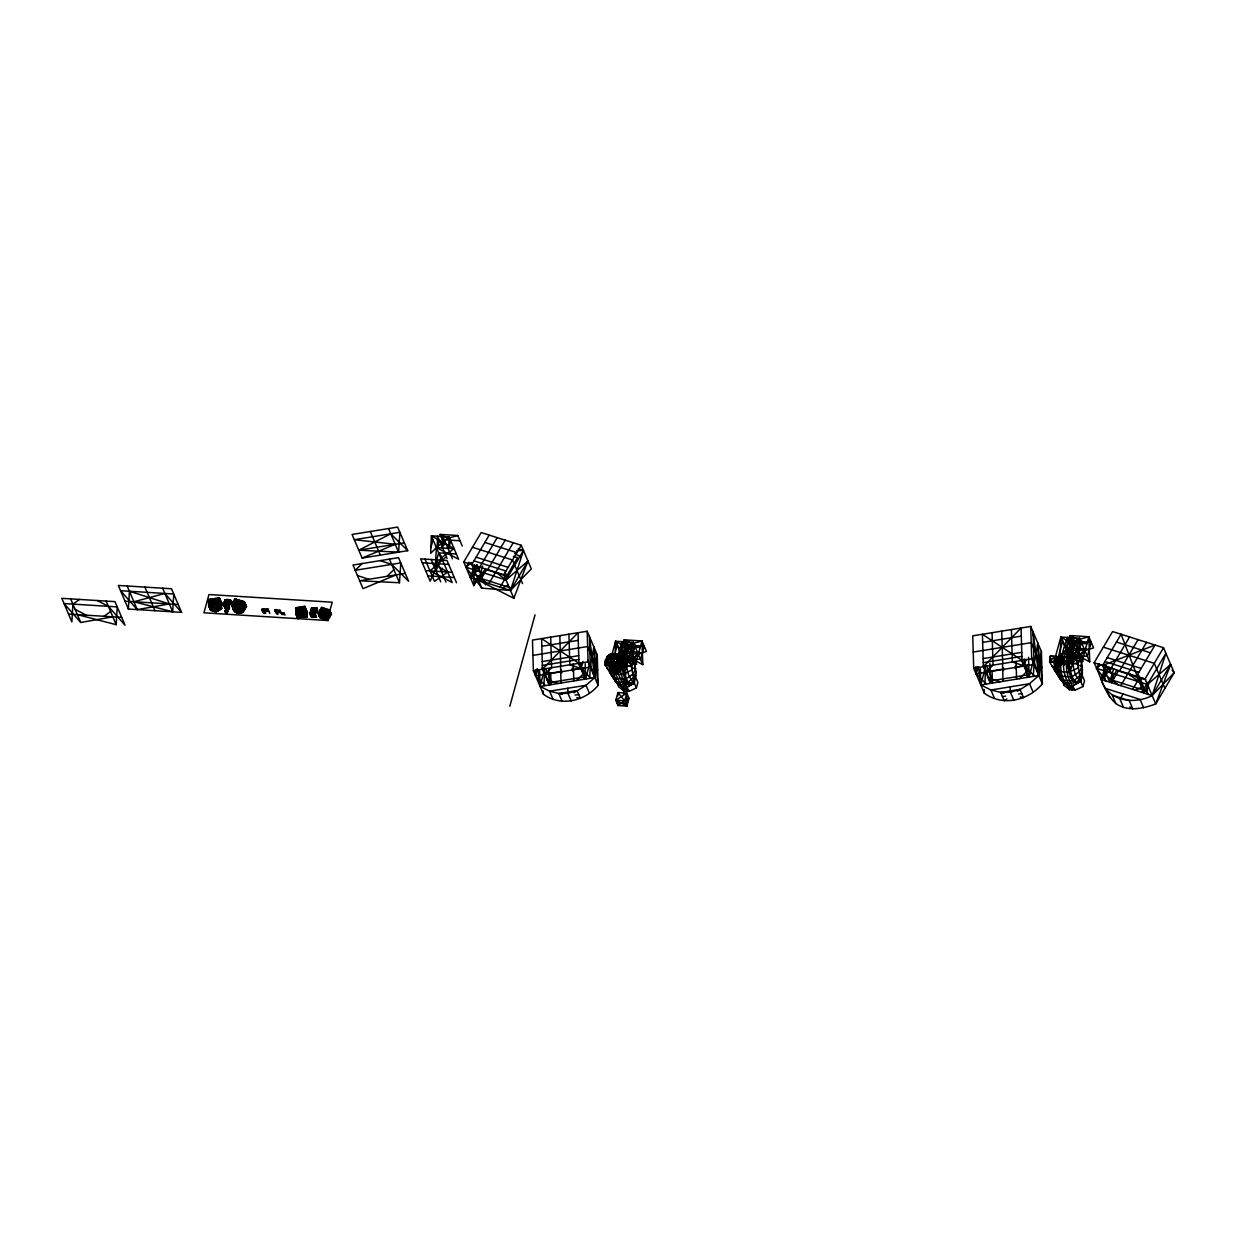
<?xml version="1.0" encoding="UTF-8"?>
<svg xmlns="http://www.w3.org/2000/svg" width="1236" height="1236" viewBox="0 0 1236 1236"><rect width="100%" height="100%" fill="white"/><g stroke="black" fill="none" stroke-linecap="round" stroke-linejoin="round"><path stroke-width="1.5" d="M228.506 608.375L227.161 607.324L226.713 602.998L223.716 602.627L223.948 605.084L224.025 602.395L223.948 605.084L229.124 605.223L228.845 608.189L226.296 608.931C220.703 603.554 223.886 603.199 227.887 604.157M612.562 668.274L609.92 667.641L606.953 663.856L607.571 656.1L613.396 653.504L618.927 653.89L622.45 656.022L627.332 662.481L624.489 673.465L625.957 678.811L628.182 682.117L632.693 684.064M609.92 667.641L606.953 663.856L608.452 661.584L614.4 661.955L614.632 671.024L617.768 667.672L622.28 667.27L625.725 663.114L626.111 660.796L622.45 656.022L619.9 654.786L612.577 653.782L607.571 656.1L607.834 663.516L611.712 665.725L613.597 670.963L610.414 661.708L611.542 655.142L612.577 653.782L613.89 654.23M214.338 605.949L214.183 608.158M241.391 610.569L244.913 602.874L244.882 604.682M1104.86 680.588L1104.969 671.009L1106.467 665.926M1147.302 694.076L1147.41 684.497L1165.903 653.288L1152.153 695.605C1134.015 704.844 1107.734 701.384 1101.214 679.429L1105.803 665.323M223.731 604.837C223.5 599.182 224.937 609.502 225.014 602.983C229.741 602.782 222.032 605.671 225.462 602.535M612.144 653.736L615.59 641.252L633.311 642.365L626.019 666.884L623.052 663.809L612.191 664.813C611.975 661.275 611.975 654.447 616.177 653.72L616.98 654.416M607.123 668.259C611.078 673.481 618.324 675.582 624.489 673.465L623.438 666.559L620.611 668.769L619.143 671.951L617.289 672.956L614.354 672.245L612.577 670.406L611.897 666.575L610.136 665.138L605.022 664.798L605.64 659.282L605.022 664.798L616.47 682.705L621.6 686.861L623.856 690.97L629.17 691.31L636.401 687.958L637.915 682.488L634.732 675.041M1049.704 659.082L1049.658 662.017L1056.672 673.574L1061.786 681.005L1067.224 685.393L1069.619 689.765L1075.243 690.121L1082.921 686.567L1084.513 680.773L1082.334 675.659L1082.226 665.756L1080.233 658.046L1050.322 656.177L1049.704 659.082L1054.725 657.846L1055.652 655.976L1058.603 662.929M228.969 600.82L227.98 604.389L229.556 608.05L227.81 609.811L228.737 603.771L225.338 602.365L227.069 603.585L225.215 606.134L223.561 604.28L224.025 602.395L226.08 602.581C230.298 607.401 219.143 602.133 225.709 603.647C227.47 604.945 224.442 607.664 225.261 604.064M225.956 602.519L226.651 603.554L224.89 607.432L225.663 608.344M223.824 602.983C226.543 609.487 222.48 601.391 224.365 604.728L225.508 608.189M225.755 610.12C228.119 612.284 223.036 608.977 227.779 611.217L227.347 612.778L225.57 612.67L225.555 610.059L227.779 611.217L225.57 612.67M224.782 604.682L226.188 603.415L226.327 599.877L228.227 604.342M227.115 606.969L227.177 605.331M227.254 603.462L227.393 599.954L229.293 604.404M314.67 612.577L312.77 608.127L312.492 615.142L314.176 608.977M315.736 612.654L313.836 608.189L313.558 615.219L314.84 610.553L312.553 612.855L314.454 617.305M311.766 613.566L314.794 615.296L315.072 608.266L311.534 608.05L310.236 612.716L312.152 617.166L314.794 615.296L316.802 607.988L313.264 607.772L311.256 615.064L315.69 617.382L313.264 611.789M621.214 656.285L621.801 641.639L629.742 660.256M629.17 691.31L624.149 682.828L625.864 673.79M636.617 664.257L627.115 641.978L626.42 659.514L632.152 653.767L630.19 660.92M632.631 659.916L633.311 642.365L620.626 653.056L623.052 658.278M1059.793 663.902L1060.859 637.065L1079.646 638.24L1089.735 661.863L1066.189 649.564L1053.767 662.28M1066.436 662.666L1067.44 637.467L1075.861 657.212M1072.075 663.021L1073.064 637.822L1083.153 661.445M609.425 672.23L615.173 680.572L621.6 686.861L626.915 687.185L634.346 683.122L636.092 672.168L633.867 661.044L624.242 659.947L615.59 641.252L638.348 654.153L646.474 651.449L641.994 640.959L624.273 639.846L620.626 653.056L642.828 664.644L641.994 640.959L622.45 646.459L640.171 647.556L624.273 639.846L624.983 660.163M226.713 602.998C219.205 600.495 229.51 608.189 224.349 604.667C222.356 601.422 225.307 608.019 228.258 604.852L227.841 606.922L224.736 607.17L223.716 602.627M77.374 614.616L116.184 624.69L117.219 606.891L64.04 603.57L80.726 622.48L112.831 616.826M128.389 609.054L129.425 591.241L169.347 603.956L137.242 609.611L120.556 590.7L173.735 594.006L172.7 611.82L133.89 601.747L164.867 593.465L181.568 612.376L128.389 609.054L118.316 585.447L171.495 588.769L181.568 612.376M312.152 617.166L312.538 610.414L315.072 608.266L316.972 612.732L312.538 610.414L310.236 612.716L315.072 608.266L313.789 612.932L311.256 615.064L311.534 608.05L316.076 610.63L317.698 610.09L316.802 607.988L312.893 609.085L316.447 609.302L313.264 607.772L313.434 612.5L311.256 615.064L316.076 610.63L312.538 610.414L314.16 609.873L313.264 607.772M450.769 540.843L448.637 548.614L449.101 536.918L431.364 535.806L430.669 553.357L436.401 547.61L458.602 559.197L449.101 536.918L436.401 547.61L435.443 564.512L438.641 552.847L456.362 553.96M210.568 607.355L210.661 610.414L208.652 605.686L208.467 599.584L219.405 597.807L221.414 602.519L221.599 608.637L216.238 611.789L210.661 610.414L210.923 606.443L212.298 605.099L212.113 598.981M208.467 599.584L209.981 608.838L213.735 610.26L214.4 611.835L220.92 607.061L219.853 598.857L221.599 608.637L215.945 604.512L215.759 598.394M219.884 607.231L219.853 598.857M305.076 609.611L305.23 607.355L306.312 615.559L297.196 617.042L296.655 612.932L296.3 614.941L305.416 613.473L306.126 609.456L304.303 609.75M296.655 612.932L297.196 617.042L305.153 617.428L305.23 607.355M407.71 550.684L390.761 533.798L358.78 550.19L398.595 552.152L399.877 532.33L354.299 539.699L395.242 544.288L362.133 558.069L352.059 534.462L397.637 527.077L407.71 550.684L362.133 558.069M405.253 573.396L359.676 580.781L399.491 582.743L400.788 562.905L355.211 570.29L362.086 563.57M543.995 685.779L544.551 668.707M589.572 678.394L590.298 667.069L589.402 636.478L594.779 677.56L586.034 685.285L574.06 692.747M984.968 684.265L985.525 665.045M1032.863 635.505L1033.095 631.998L1038.796 675.536L1029.526 683.724L1017.367 691.264M1033.281 676.432L1034.053 664.427L1033.095 631.998M226.651 603.415L224.89 605.764L226.651 603.554L229.247 609.147M227.393 604.79L228.258 604.852C225.153 599.445 222.016 607.061 225.199 602.643C228.336 606.196 221.553 602.705 226.25 606.15L228.645 606.304M620.055 654.616L626.884 661.986L625.601 666.389L622.65 668.429L619.56 663.562L614.4 661.955L619.545 664.242L614.601 667.193L615.961 665.988L621.368 665.833L624.783 659.344L623.716 657.181L617.088 653.736L616.146 655.42L617.227 657.629L616.362 662.079L615.389 663.825L612.191 664.813L606.644 662.728L607.448 663.485L606.49 659.468L607.571 656.1L607.896 657.212M227.347 612.778L225.122 611.619L227.331 610.167L227.347 612.778C224.55 612.237 225.709 609.858 226.126 609.966M239.552 607.231L240.711 610.352L234.562 607.865M221.414 602.519L220.92 607.061L209.981 608.838L208.56 602.627L219.498 600.866L221.507 605.578M306.312 615.559L306.791 611.017L304.782 606.304L295.667 607.772L295.852 613.89L297.861 618.618L304.489 615.868L305.307 612.654L306.312 615.559L306.126 609.456L306.976 617.135L301.321 613.01L301.136 606.891M540.704 680.742L540.086 686.413L549.603 691.187L562.411 694.354M1041.392 651.465L1042.35 683.879C1028.244 700.627 1002.813 706.745 984.381 693.272L973.705 668.259L972.747 635.829L1030.731 626.451L1041.392 651.465L1038.796 675.536L980.828 684.929L978.448 666.791M228.737 603.771C229.154 605.655 226.003 602.117 223.098 603.415L222.974 604.512L226.852 604.589L226.142 602.72M228.011 609.07L226.744 609.75L223.098 603.415M228.845 608.189L228.923 606.567C225.168 614.601 224.241 598.039 224.519 604.651M623.052 663.809C619.715 659.128 611.187 657.104 606.536 660.518L606.922 662.774L609.502 663.454L619.56 663.562L621.708 656.98L617.088 653.736M225.416 610.569L227.331 610.167L226.899 611.727L225.555 610.059L226.095 611.588L227.084 610.97M225.246 611.264L226.868 610.321L225.137 611.063M226.96 611.017L226.651 609.811M224.844 606.011L224.272 602.581M228.274 608.514L226.605 606.335L227.316 604.419L223.299 604.095L225.199 602.643M224.349 604.667C225.647 606.057 224.705 606.521 226.528 603.183M612.577 653.782L610.244 654.184L607.108 657.166L608.097 665.756L611.326 665.957M615.961 665.988L620.194 669.603L619.298 671.303L614.354 672.245L611.82 669.078L610.429 664.304L612.33 668.63L612.732 667.502L614.941 667.625L616.841 668.908L619.591 667.1L619.174 665.694L614.57 669.402L613.071 669.309M610.491 661.322L612.191 664.813L607.479 662.002L607.479 657.645L608.73 655.374L619.514 656.053L623.577 658.185L620.935 664.736L619.375 665.957L613.937 663.732L617.954 662.666L619.221 660.518L619.514 656.053L616.857 654.045M619.545 664.242L614.385 666.93L609.425 664.937L608.406 659.159L611.542 655.142L611.032 657.243L606.861 658.402L607.154 662.82M225.292 607.957C225.678 606.814 223.979 605.918 226.018 605.47M612.732 667.502L609.719 664.566L613.937 671.442L615.543 671.534L618.108 668.336L616.131 670.484L614.663 670.267M223.484 602.782L223.546 604.62L224.334 603.925M223.546 602.998L224.72 606.212L228.428 605.516L223.392 605.207L224.519 606.103M224.442 603.662L225.555 604.095L225.338 602.365M228.552 604.311L227.347 604.698L228.552 607.896M617.289 662.62L619.514 656.053M626.915 687.185L634.346 683.122C628.382 677.513 624.86 667.934 628.398 660.194L625.061 660.101M226.08 605.099L227.47 603.956L226.173 606.397L227.347 608.993L226.451 605.408M632.94 663.763L631.472 666.451L627.115 666.173L627.533 661.971L632.94 663.763L633.867 661.044L630.375 660.827M1063.099 681.453L1061.786 681.005C1056.981 674.408 1052.408 666.451 1054.725 657.846L1054.972 658.433M209.456 604.728L209.1 606.737L211.032 608.668M545.292 685.578L535.605 675.922L536.795 669.232M535.435 670.19L535.605 675.922L590.298 667.069L593.883 646.969L598.131 685.424C584.829 701.214 560.835 706.992 543.438 694.277L533.365 670.684L532.469 640.093L587.162 631.241L597.235 654.833L598.131 685.424L588.073 661.816L587.162 631.241M986.343 684.033L976.085 673.821L977.336 666.714M975.868 666.606L976.085 673.821L1034.053 664.427L1037.838 643.122L1042.35 683.879L1031.689 658.865L1030.731 626.451M613.674 669L613.828 671.627L615.219 672.817L619.143 671.951L617.954 670.175L616.131 670.484M223.639 604.713L223.793 602.596L224.751 602.395M615.25 653.628L613.226 657.382M223.592 603.091C225.354 608.885 224.535 602.071 222.974 604.512L226.574 604.311M224.705 603.755L224.921 602.334L227.316 604.419M225.091 604.358L224.458 604.914L223.901 603.384M225.076 607.432L224.952 604.898M225.029 603.693L225.4 605.887M225.076 605.872L225.555 602.689M225.215 606.134L225.338 605.007L227.269 609.781M225.57 603.94L225.678 603.044M227.161 610.275L226.883 609.92M613.844 667.564L612.963 664.474L616.548 664.69L618.896 663.516L621.708 656.98L622.805 658.139L640.588 659.406L644.234 646.196L626.497 645.099L622.867 658.294L615.59 641.252L615.126 652.948L617.274 645.192M613.149 666.451L613.411 665.184M613.674 665.601L614.122 670.994L614.107 667.996M613.689 668.274L614.107 666.297M614.879 669.989L616.254 672.878L620.086 670.731C624.906 656.656 618.695 675.659 612.809 670.901L611.496 666.59L608.807 666.42L607.571 664.118L607.324 658.247M619.591 667.1L620.781 668.305L618.912 670.808L615.543 671.534L615.744 670.607M616.254 672.878L616.486 671.797L619.143 671.951M226.327 609.966L225.786 611.217L227.053 610.074M224.612 603.029L224.736 602.612M606.861 658.402L608.73 655.374M209.981 608.838L210.815 605.64L211.804 608.545L214.461 608.668M217.366 603.508L219.096 607.37L219.931 604.157L220.92 607.061L220.75 600.959L220.039 604.976L209.1 606.737L208.915 600.619M535.605 675.922L537.428 668.8M583.006 661.414L581.183 668.537L590.87 678.193M548.753 669.649L549.201 684.945L542.48 669.201L578.046 632.708L578.958 663.299L585.663 679.027L589.773 663.006L594.779 677.56L540.086 686.413L537.892 669.618M976.085 673.821L977.815 667.023M1003.941 693.226L990.901 689.982L980.828 684.929L985.169 667.95L990.484 683.369L989.897 663.562M1026.127 659.19L1024.397 665.988L1034.656 676.216M990.484 683.369L983.377 666.683L1021.06 628.012L1022.017 660.426L1029.14 677.112L1033.481 660.117L1038.796 675.536L1037.838 643.122M226.528 604.018C226.976 601.839 224.149 605.841 226.203 604.064M227.841 606.922L228.32 605.176M227.486 604.806L224.751 604.311L225.879 602.766M311.704 616.115L312.986 611.465L316.524 611.681L317.25 609.039L313.712 608.823M223.994 605.794L224.442 604.157M225.431 600.588L224.998 602.148L225.091 599.8L228.629 600.032L230.529 604.481L226.095 602.164L228.629 600.032L228.351 607.046L227.826 605.903M225.338 603.446L226.327 599.877M227.702 603.693L225.74 603.662L226.821 599.522L230.375 599.754L231.271 601.839L227.918 603.616M226.528 608.035L226.296 608.931L225.709 606.119M226.404 603.523L227.393 599.954M227.733 600.742L226.883 603.848L228.397 602.318M227.671 606.49L229.17 606.582L228.799 607.664L226.312 607.509L226.744 609.75L225.771 607.262M225.23 607.942L226.806 608.127L227.084 605.099L226.049 608.467M226.821 608.962L227.069 608.066M227.378 607.571L227.1 608.545M227.609 607.973L230.375 599.754L226.466 600.85L230.004 601.067L226.821 599.522L226.991 604.265L225.091 599.8L223.809 604.481L225.709 608.931M310.576 613.489L311.858 608.838M313.388 617.243L311.487 612.793L312.77 608.127M312.553 612.855L313.836 608.189M314.129 613.72L315.412 609.054M328.544 615.528L327.169 620.503L203.94 612.809L208.977 594.531L332.206 602.21L329.456 612.191M430.9 547.502L433.048 539.746M439.259 540.147L437.111 547.95L437.575 536.192L447.077 558.487M436.184 571.31L437.111 567.927M444.574 540.472L442.426 548.274L442.89 536.517L452.407 558.811M441.499 571.635L442.442 568.266M509.819 706.297L535.034 614.848M618.355 654.122L621.801 641.639M617.691 683.137L613.612 678.502L614.199 676.355L612.531 672.43L615.621 672.616M621.337 653.396L623.485 645.594M615.173 680.572L615.497 679.398L614.616 679.337L618.494 683.956M622.681 658.031L627.115 641.963M622.079 670.329L626.884 665.694L631.472 666.451L634.346 683.122M624.952 659.885L628.8 645.918M624.86 660.596L626.837 653.458L622.249 658.046M615.791 700.287L617.938 692.531L626.806 693.087L629.031 698.325L626.899 706.096L618.031 705.54L615.791 700.287L626.806 693.087L626.899 706.096L615.791 700.287L624.659 700.843L629.031 698.325M623.392 675.474L624.041 673.126L621.245 666.59M631.148 660.271L634.995 646.289M626.513 691.14L624.458 686.32M626.328 682.596L627.007 680.094L628.135 682.735M626.806 693.087L624.659 700.843L626.899 706.096M634.902 666.652L641.994 640.959M611.928 667.007L616.316 681.917L620.364 684.59L625.679 684.914L630.499 683.585L634.114 680.557L635.968 675.119M1077.993 665.493L1082.226 665.756L1079.692 671.472L1071.844 676.88L1058.958 676.077L1054.045 661.801L1060.859 637.065L1084.992 650.739L1093.582 647.865L1088.839 636.741L1070.052 635.582L1063.346 659.885M1056.224 664.489L1062.636 641.237M1058.402 667.208L1059.206 664.319M1067.44 637.467C1061.878 652.824 1055.776 671.303 1067.224 685.393L1072.863 685.748L1080.743 681.453L1082.334 675.659M1060.55 679.522L1058.758 676.555L1059.391 674.269M1069.217 641.654C1060.689 659.267 1061.477 674.871 1072.431 689.951M1063.933 682.334L1060.411 678.749L1060.766 677.498M1073.064 637.822C1064.721 656.857 1062.914 673.759 1075.243 690.121M1067.734 667.888L1068.058 666.714L1071.334 666.899M1068.846 663.825L1074.857 642.009M1069.464 662.032L1072.771 649.997L1060.627 662.172L1049.658 662.017L1050.322 656.177L1055.884 656.517M1069.619 689.765L1064.134 685.393L1064.922 682.504M1069.125 673.326L1069.82 670.854M1070.762 678.085L1071.612 675.041L1066.266 662.527L1060.627 662.172L1061.817 664.953M1076.046 658.942L1078.41 650.337L1066.266 662.527L1077.699 663.763L1080.743 681.453L1072.863 685.748M1076.896 658.865L1081.423 642.396M1072.245 680.881L1072.972 678.24M1080.727 666.219L1088.839 636.741L1068.12 642.565L1086.908 643.74L1070.052 635.582L1070.932 660.688L1084.992 650.739L1066.189 649.564L1072.184 662.511M1060.04 656.254L1054.045 661.801L1058.588 663.809L1060.194 676.277L1062.867 681.654C1067.919 684.28 1074.996 684.033 1079.213 679.908L1082.458 672.971M609.502 663.454L613.813 661.523L616.146 655.42L615.435 657.521C619.854 657.815 628.243 661.971 626.019 666.884L619.499 666.451L617.768 667.672M224.118 603.415L224.442 605.223L223.932 603.724L222.99 603.956M327.633 612.067L327.185 611.017L330.846 613.087L328.019 620.549L320.943 616.934L321.885 613.736L319.351 616.44L327.355 618.973L331.511 614.663L329.502 609.935L321.499 607.401L318.007 613.288L320.016 618L320.047 614.848L324.697 608.421M475.041 566.227L473.991 569.781L473.805 585.601L477.683 579.051M468.892 562.334L465.972 567.231L506.018 579.962L527.942 561.005L513.852 598.317L478.456 580.271L482.673 565.995M1148.568 687.726L1143.655 692.917L1121.083 634.238L1102.589 665.447L1109.712 682.133L1113.713 668.568M613.257 670.499L612.762 669.757C616.965 670.947 614.663 670.375 617.382 667.347M1078.997 682.442C1073.373 682.025 1071.102 675.984 1070.283 671.21L1074.439 657.15L1077.699 663.763L1073.08 663.485L1060.859 637.065L1070.932 660.688M240.387 610.244L241.7 608.035L235.612 606.103L233.372 609.379L231.364 604.651L234.855 598.765L244.465 601.824L246.474 606.536L242.982 612.423C238.842 614.694 233.527 612.716 232.708 607.803L233.573 605.146M240.696 613.133L240.031 611.557L233.619 609.533L235.458 612.345L242.318 610.847L244.913 602.874L242.364 605.563M320.217 613.767L319.351 616.44L321.082 613.489M327.355 618.973L329.95 610.986L326.459 616.872L318.455 614.338L321.623 618.51L327.355 618.973L330.846 613.087L326.52 611.712M476.37 578.819L473.805 585.601L463.747 561.994L481.19 532.546L521.221 545.277L531.295 568.884L510.483 590.453L470.452 577.722L474.578 565.022M469.804 563.199L465.972 567.231L481.824 588.135L510.483 590.453L523.461 550.514L518.131 548.815M1080.233 658.046L1077.699 663.763L1080.233 658.046L1074.439 657.15M244.882 604.45L246.474 606.536L242.318 610.847L232.708 607.803L235.257 605.115L234.299 608.313L232.971 605.161L236.447 599.275L239.444 607.494M225.894 604.976C224.288 606.351 223.716 604.759 224.906 604.636M277.59 613.288L275.412 611.944L274.871 609.642L276.107 609.796L278.007 614.246L276.787 614.107L274.871 609.642L280.093 610.29L282.009 614.755L284.064 613.025L284.96 615.126L274.871 609.642M234.315 606.891L233.372 609.379L233.403 606.212L238.054 599.784M237.76 606.691L242.982 612.423L245.809 604.96L244.203 604.45M1099.252 663.624L1096.471 668.305L1147.41 684.497L1170.647 664.412L1155.706 703.948C1143.084 708.722 1127.695 711.89 1115.83 703.531C1104.026 692.917 1101.013 676.401 1094.107 662.759L1112.601 631.55L1163.524 647.726L1174.2 672.739L1155.706 703.948L1145.03 678.935L1094.107 662.759M623.438 666.559L622.65 668.429L620.781 668.305M226.512 609.997L225.972 610.924L226.899 610.491M224.89 607.432L225.369 606.351M633.867 661.044L631.472 666.451L628.398 660.194L624.829 660.178M636.092 672.168L633.62 677.56L628.182 682.117M1082.597 669.835L1079.955 675.551L1074.208 680.372M440.881 558.1L431.364 535.806L454.137 548.707L440.881 558.1L430.143 581.136L420.626 558.842L447.03 560.511L456.517 582.774M263.824 608.9L265.725 613.365L263.608 613.319L262.171 608.869L267.934 608.993L269.834 613.458M232.708 607.803L234.454 604.852M234.624 608.406L235.937 606.212M236.169 606.181L239.66 600.294L240.108 601.345M236.385 608.977L241.252 600.804M236.833 610.553L236.91 613.102M239.367 607.2L242.859 601.314L243.307 602.365M238.625 609.688L239.939 607.479M242.982 612.423L240.974 607.71L244.465 601.824M242.318 610.847L245.809 604.96L241.422 608.761L231.812 605.702L233.619 608.097M320.943 616.934L322.689 613.998M321.267 617.042L322.581 614.833M322.812 614.817L326.304 608.931L326.737 609.966M323.029 617.598L327.895 609.425M328.019 620.549L326.01 615.822L329.502 609.935M325.269 618.309L328.761 612.423M327.03 618.881L328.668 616.764M489.193 535.095L471.75 564.543L481.824 588.135M476.895 564.867L473.991 569.781L479.753 567.077L497.212 537.645M473.048 575.034L470.452 577.722L477.312 566.165M478.456 580.271L485.006 569.24L506.621 576.1M480.062 580.781L486.598 569.734M487.756 569.626L505.215 540.178M488.869 583.577L495.42 572.546M513.218 542.728L495.775 572.175L506.018 579.962L523.461 550.514L516.571 550.592M513.852 598.317L503.778 574.709L521.221 545.277M500.086 587.146L517.529 557.699L513.326 556.37M508.892 589.943L510.19 587.733M510.483 590.453L527.942 561.005M1108.615 666.946L1101.214 679.429L1152.153 695.605L1174.2 672.739L1172.145 670.036M1129.58 636.942L1111.087 668.151L1104.969 671.009M1109.712 682.133L1116.649 670.422L1145.787 679.692M1111.411 682.674L1118.348 670.963M1119.569 670.839L1138.062 639.63M1120.743 685.64L1127.68 673.929M1146.56 642.334L1128.051 673.543L1138.912 681.793L1148.507 694.462M1123.076 693.983L1120.001 699.174L1123.555 707.517M1136.548 676.231L1155.042 645.022L1102.589 665.447M1132.624 689.41L1139.561 677.714M1145.03 678.935L1163.524 647.726M1141.956 692.376L1147.966 682.241M1143.655 692.917L1148.738 684.327M1152.153 695.605L1170.647 664.412M227.208 610.491L226.667 610.074M620.58 667.718L621.584 666.142L625.601 666.389M227.779 611.217L225.555 610.059L226.003 611.109L226.791 610.182M617.15 665.818L615.389 663.825L612.067 663.037M623.377 694.23L624.103 693.133M619.282 671.055L621.152 666.575M616.3 666.436L614.446 668.336L612.932 668.228L612.423 666.807M606.536 660.518L607.154 659.761M621.909 666.606L625.462 660.117L620.549 655.111M470.452 577.722L480.789 566.799M1106.065 680.974L1096.471 668.305L1100.164 664.427M1112.261 667.764L1101.214 679.429L1104.891 675.629M1138.912 681.793L1142.589 677.9M211.727 605.485L211.804 608.545L210.475 605.393L217.582 598.1L218.03 599.151M313.789 612.932L316.076 610.63L313.434 612.5L311.534 608.05L314.794 615.296M442.642 560.217L440.031 554.5L452.206 582.511L430.004 570.908L445.362 557.513M607.293 662.511L605.022 664.798L609.163 664.597L608.097 665.756L610.708 665.818M1052.052 659.607L1049.658 662.017L1054.277 662.311L1079.646 638.24L1078.92 656.841L1084.992 650.739L1077.313 657.799M225.555 603.369L227.331 602.241M228.119 603.925L229.649 602.395L225.091 599.8L227.347 604.682L228.629 600.032L224.937 603.431M311.487 612.793L313.774 610.491M630.715 661.832L638.348 654.153L620.626 653.056L628.738 650.337L624.273 639.846M217.273 607.664L218.648 606.32M302.666 616.161L304.041 614.817M387.022 576.347L393.898 569.626M576.548 680.511L583.423 673.79M1019.468 678.672L1026.761 671.55M310.251 612.716L311.379 611.665M632.909 681.685L634.114 680.557L633.836 677.143M1080.743 681.453L1079.213 679.908L1080.496 678.734M224.813 606.83L225.941 605.794M621.245 653.458L633.311 642.365L642.828 664.644M631.642 660.333L638.348 654.153L629.078 660.735M228.243 607.479L229.185 605.995L226.883 605.841M224.89 604.991L225.755 604.265M330.846 613.087L326.459 616.872L324.404 615.327M465.972 567.231L471.457 562.504M1096.471 668.305L1100.828 664.551M615.652 670.329L618.108 668.336M614.663 670.576L615.497 669.927L614.57 669.402M1006.861 698.912L1004.235 700.812L1000.666 692.469L1019.994 689.348L1023.547 697.691L1020.287 696.934M225.74 603.662L227.656 603.601L225.663 603.523M79.521 599.429L72.909 604.126L71.873 621.924L61.8 598.332L114.979 601.638L125.052 625.246L108.351 606.335L97.258 600.541M103.963 616.27L110.591 611.573M618.031 705.54L624.659 700.843L617.938 692.531L617.954 695.775M607.571 664.118L607.896 665.277L609.379 664.257L611.465 665.431L616.548 664.69M632.291 669.819L624.489 673.465M1078.564 667.347C1070.793 673.203 1058.17 674.284 1051.882 665.679M1130.368 673.697L1129.889 675.783M263.577 611.233L267.934 608.993M239.104 609.842L240.263 609.302M325.748 618.463L326.907 617.923M502.48 587.903L508.259 585.2M1135.173 690.213L1141.292 687.355M615.389 663.825L617.954 662.666M396.138 574.879L363.029 588.645L352.971 565.037L398.548 557.652L408.606 581.26L391.673 564.389L380.317 560.619M275.891 612.005L280.093 610.29M232.971 605.161L242.859 601.314M609.116 655.188L613.442 653.55M617.413 665.431L614.277 666.528L609.425 664.937M225.091 610.847L226.543 611.094L225.601 610.244M217.381 609.672L213.735 610.26L218.046 611.248L217.381 609.672L213.735 610.26M576.795 697.629L580.395 698.448L577.042 690.584L567.957 693.319L558.811 693.535L562.164 701.399M1019.994 689.348L1010.368 692.253L1000.666 692.469M462.249 546.003L457.768 535.512L448.004 538.263L440.047 534.4L444.512 544.891M1058.588 663.809L1073.59 663.516M226.651 610.862L225.663 610.677M605.068 662.032L608.22 661.26M358.78 550.19L404.357 542.82M210.336 600.804L217.629 599.63M210.429 603.863L217.721 602.689M210.444 604.636L217.737 603.446M208.652 605.686L219.591 603.925L221.599 608.637M211.804 608.081L219.096 606.907M214.075 611.048L217.721 610.46M295.713 609.302L303.005 608.127M295.806 612.361L303.098 611.187M295.821 613.133L303.114 611.944M295.852 613.89L304.968 612.423L306.976 617.135L306.791 611.017L305.107 609.333M297.119 614.755L304.411 613.566M304.102 615.157L306.281 614.802M297.181 616.579L304.473 615.404M541.816 646.274L578.278 640.356M532.917 655.389L587.61 646.521L597.683 670.128M542.264 661.554L578.726 655.652M542.372 665.385L578.834 659.468M533.365 670.684L588.073 661.816M548.861 673.465L560.711 671.55M573.473 669.479L585.323 667.564M549.139 682.643L585.601 676.741M558.811 693.535L577.042 690.584M575.08 695.095L578.726 694.508M982.651 642.38L1021.307 636.107M973.226 652.052L1031.21 642.658L1041.871 667.672M983.13 658.587L1021.786 652.33M983.253 662.635L1021.894 656.378M973.705 668.259L1031.689 658.865M990.129 671.21L1002.69 669.17M1016.208 666.992L1028.769 664.953M990.407 680.943L1029.063 674.671M1002.458 696.64L1005.671 696.131M1018.557 694.045L1021.77 693.52M609.24 657.135L619.792 658.402M607.479 662.002L610.414 661.708L608.452 661.584M616.316 681.917L626.868 682.581L631.488 684.775M1077.699 683.184L1072.817 680.866L1061.631 680.171M624.582 660.364L628.614 660.719M625.184 659.792L628.382 660.24M223.407 604.126L224.473 604.976M261.754 609.642L268.274 609.781M261.908 610.414L264.504 610.476M262.248 611.202L268.954 611.356L262.573 608.869L264.473 613.334M265.091 611.866L262.727 611.82M263.036 612.345L265.323 612.392M217.196 610.059L219.853 610.182L219.174 608.606L211.897 609.796L212.561 611.372M440.047 534.4L457.768 535.512M442.287 539.653L460.008 540.75M436.401 547.61L454.137 548.707M422.31 562.782L448.699 564.419M425.663 570.646L452.052 572.283M427.903 575.883L454.292 577.536M1070.5 648.127L1089.287 649.302M227.269 600.572L230.823 600.804L230.081 603.431L223.392 602.983M226.914 601.901L230.452 602.117M229.649 602.395L226.095 602.164L227.718 601.623L226.821 599.522M223.345 603.23L227.007 603.508M223.283 603.662L227.47 603.956M223.283 603.879L227.115 604.172M227.98 604.389L228.923 604.435M313.341 610.136L316.895 610.352M224.427 605.47L226.034 605.578M226.049 606.907L224.689 607.262M226.59 606.938L229.139 607.092M125.037 601.19L178.216 604.497M309.711 613.442L314.995 613.767M1057.429 660.148L1066.822 660.735M1068.692 660.843L1074.331 661.198M1077.869 661.414L1081.191 661.631M310.39 615.018L315.659 615.343M225.786 610.584L227.548 610.692M310.839 616.069L316.107 616.393M225.354 612.144L227.13 612.253M1055.822 665.926L1059.592 666.173M68.505 614.06L121.7 617.382M624.69 651.696L642.411 652.809M610.244 654.184L619.9 654.786M617.227 657.629L615.219 657.166M621.445 659.313L619.112 658.371M623.392 659.251L624.783 659.344M606.49 659.468L607.525 659.53L607.2 658.417M622.187 660.441L623.222 660.503M619.221 660.518L620.874 661.414M606.536 661.6L607.649 661.677L607.092 660.565M621.167 662.511L622.295 662.589M606.922 662.774L609.379 664.257M631.642 664.226L634.779 664.427M619.159 664.613L620.935 664.736M619.174 665.694L621.368 665.833M607.896 665.277L610.584 665.447M631.75 668.073L635.737 668.321L633.357 673.728L629.371 676.803L625.957 678.811L617.135 678.579L613.798 678.054L611.65 675.69L609.394 666.25M612.469 667.888L615.744 668.104M621.476 669.155L625.478 669.402M614.307 670.128L615.42 670.19M612.577 670.406L618.912 670.808M618.124 671.225L619.298 671.303M616.918 702.913L625.771 703.469M237.157 611.341L234.299 611.109L233.619 609.533L235.983 610.739M274.84 611.125L276.771 611.372M274.608 610.352L280.433 611.078M275.412 611.944L284.064 613.025M275.891 612.577L277.374 612.762M281.561 613.705L284.512 614.076M237.992 611.789L234.794 610.769L237.992 611.789L238.656 613.365L234.794 610.769M613.813 661.523L616.362 662.079M224.844 603.956L225.555 604.095M616.053 670.932L617.289 672.956L612.809 670.901M1116.463 642.04L1150.422 652.824M1103.346 647.154L1154.285 663.33L1164.945 688.344M1107.224 657.645L1141.168 668.429M1104.907 661.554L1138.85 672.338M1111.102 679.785L1145.046 690.569M484.836 542.45L516.864 552.631M472.461 547.27L512.507 559.985L522.565 583.593M476.107 557.173L508.135 567.355M473.929 560.85L505.957 571.032M463.747 561.994L503.778 574.709M472.631 574.045L482.241 577.104L477.019 564.867M479.769 578.062L511.797 588.243M322.225 609.379L328.621 611.418M320.479 612.314L326.876 614.354M320.047 613.056L326.443 615.095M318.007 613.288L326.01 615.822M322.256 614.74L326.582 616.1M319.784 615.698L321.7 616.3M321.205 616.501L327.617 618.541M235.582 600.742L241.993 602.782M244.867 606.026L246.474 606.536M233.836 603.693L240.248 605.733M233.403 604.435L239.799 606.459M231.364 604.651L240.974 607.71M235.118 611.557L238.332 612.577M1079.244 660.92L1073.512 659.02L1079.646 638.24L1066.189 649.564L1074.795 646.691L1070.052 635.582M988.12 677.807L1000.14 681.808M357.436 575.528L368.791 579.298M546.961 679.692L558.317 683.462M296.748 615.991L299.019 616.749M211.356 607.494L213.627 608.251M614.709 670.762L612.314 669.572M224.411 604.528L223.469 603.956M75.133 609.363L86.242 615.173M608.158 662.048L610.955 663.547M1054.045 661.801L1059.051 664.52M514.67 553.496L521.298 557.251M432.569 563.415L447.741 572.021L434.485 581.399L424.983 559.105M615.543 671.534L612.778 669.85M1022.017 660.426L982.419 634.269L983.377 666.683M578.958 663.299L541.584 638.626L542.48 669.201M210.475 605.393L210.29 599.275L217.768 604.219L217.582 598.1M1129.874 706.961L1132.809 708.923L1129.24 700.58L1112.276 695.188L1115.83 703.531M225.477 610.399L226.358 611.187M610.182 665.385L612.531 667.069L611.712 665.725M1107.332 676.571L1118.194 684.821M476.231 575.034L486.474 582.82M320.495 615.899L322.55 617.444M233.851 607.262L235.906 608.823M623.856 690.97L618.68 686.845L615.497 679.398M1067.224 685.393L1061.956 680.279L1054.323 669.897M572.731 671.102L572.299 668.089L572.747 668.954M561.7 672.987L561.175 669.881L561.623 670.746M594.81 652.423L597.235 654.833L594.779 677.56L593.883 646.969M225.601 606.876L225.4 607.278M610.769 665.91L611.944 667.316M1079.213 679.908C1072.554 673.79 1074.532 664.072 1070.036 656.872M625.725 660.287L627.764 662.511M612.747 659.437L612.407 661.832M1072.817 680.866L1070.546 676.926L1067.332 664.35M626.868 682.581L624.721 678.858L621.693 667.007L620.209 667.023L620.997 674.223L624.149 682.828M612.423 667.981L613.674 670.206M225.601 609.981L226.219 610.785L225.848 609.858M624.257 687.015L618.34 674.053M621.6 686.861L615.683 673.898M1015.42 668.707L1015.343 666.049M1003.632 670.623L1003.555 667.965M1057.599 674.161L1058.758 676.555M612.515 676.246L613.612 678.502M615.312 681.314L612.191 667.579M1059.824 677.436L1060.411 678.749M609.873 666.219L612.716 672.724M1138.588 675.134L1144.273 688.467M1143.594 707.718L1140.04 699.375L1106.112 688.591L1109.665 696.934M1108.738 667.085L1113.713 678.765M1079.553 678.672L1082.921 686.567M1067.858 656.733L1070.824 663.686M1062.218 656.378L1065.185 663.33M1063.439 662.341L1064.629 665.122M1057.614 670.097L1064.134 685.393M1021.384 660.024L1027.085 673.373M1033.08 692.067L1029.526 683.724L990.901 689.982L994.455 698.325M1013.937 700.58L1010.368 692.253L1010.214 686.861M986.606 665.663L992.292 678.997M633.234 680.511L636.401 687.958M624.613 674.454L625.725 677.081M578.51 663.269L583.732 675.505M589.387 693.149L586.034 685.285L549.603 691.187L552.955 699.051M571.326 701.183L567.957 693.319L567.818 688.236M505.107 572.268L507.347 577.521M545.694 668.583L550.916 680.82M484.249 581.816L485.594 584.968M436.493 559.831L446.011 582.125M431.179 559.491L440.696 581.785M388.521 528.56L398.595 552.152M389.433 559.135L399.491 582.743M370.29 531.511L380.364 555.119M329.765 617.614L327.756 612.886L319.753 610.337L320.201 611.387M326.119 614.987L328.143 619.715M321.499 607.401L323.538 608.962L323.09 607.911L319.599 613.798L321.623 618.51M320.356 613.164L322.38 617.876M316.555 617.444L314.655 612.994L309.386 612.654L311.287 617.119M306.883 614.076L304.875 609.363L295.759 610.831L296.3 614.941L297.675 613.597L297.49 607.479M303.407 607.649L302.959 606.598L303.144 612.716M302.758 612.005L305.153 617.428M295.667 607.772L296.115 608.823M296.192 613.071L298.2 617.799M275.535 609.626L275.922 610.522M244.728 609.487L242.719 604.759L233.11 601.716L233.558 602.766M236.447 599.275L236.895 600.325L234.855 598.765M239.49 606.366L240.835 609.502M233.712 604.528L235.056 607.679M236.385 611.279L237.065 612.855M215.558 609.966L216.223 611.542M216.238 611.789L215.528 609.209M210.29 599.275L210.738 600.325M210.815 604.574L212.159 607.726M162.642 588.212L172.7 611.82M144.906 587.1L154.979 610.708M127.184 586.003L137.242 609.611M106.111 601.082L116.184 624.69M70.668 598.873L80.726 622.48M607.185 661.955L607.649 663.129M1031.689 657.567L1034.053 664.427M983.377 665.385L985.741 672.245L993.033 665.122L992.075 632.708M587.795 659.792L590.298 667.069M549.201 684.945L544.195 670.391L540.086 686.413L539.638 671.117M542.218 667.177L544.721 674.454L551.596 667.734L550.7 637.143M612.438 663.639L612.747 665.509M1069.171 663.886L1070.283 671.21M226.651 604.867L226.868 606.243M983.964 689.564L984.381 693.272L984.273 689.673M543.052 690.785L543.438 694.277M297.582 616.053L297.861 618.618M210.367 607.849L210.661 610.414M226.018 604.96L226.173 606.397M1057.058 663.145L1057.8 670.422M228.66 605.964L228.799 607.664M1088.839 636.741L1089.735 661.863M316.802 607.988L316.972 612.732M230.375 599.754L230.529 604.481M1028.553 657.289L1029.14 677.112M1026.838 665.262L1027.209 677.421M1024.18 658.788L1024.397 665.988L1012.361 661.986L1011.403 629.572M1016.054 661.461L1016.579 679.136M1001.732 631.132L1002.69 663.562M1002.52 663.655L1003.045 681.33M992.06 670.901L992.415 683.06M980.349 668.722L980.828 684.929M585.215 663.747L585.663 679.027M583.5 667.857L583.84 679.321M581.013 662.805L581.183 668.537L569.842 664.767L568.931 634.192M573.303 663.747L573.813 680.959M559.815 635.659L560.727 666.25M560.541 665.818L561.051 683.014M550.684 673.172L551.024 684.651M304.782 606.304L304.968 612.423M304.396 612.809L304.489 615.868M304.056 613.628L304.118 615.914M302.048 613.952L302.109 616.239M299.313 607.185L299.498 613.303M299.498 614.369L299.56 616.656M297.49 614.694L297.552 616.98M219.405 597.807L219.591 603.925M219.019 604.311L219.096 607.37M218.664 605.13L218.741 607.417M216.671 605.455L216.733 607.741M213.936 598.688L214.122 604.806M212.113 606.196L212.175 608.483M1136.378 677.05C1137.166 679.893 1137.954 673.373 1136.378 677.05M625.988 683.832L625.679 684.914L625.988 683.832M1072.431 641.129L1068.568 655.126L1087.356 656.301L1091.218 642.303L1072.431 641.129M1071.998 686.474L1068.97 686.289L1070.345 688.807L1073.451 689.008L1071.998 686.474M626.096 687.865L623.253 687.695L624.551 690.074L627.471 690.26L626.096 687.865M226.327 603.832L225.431 603.724L226.327 603.832"/></g></svg>
